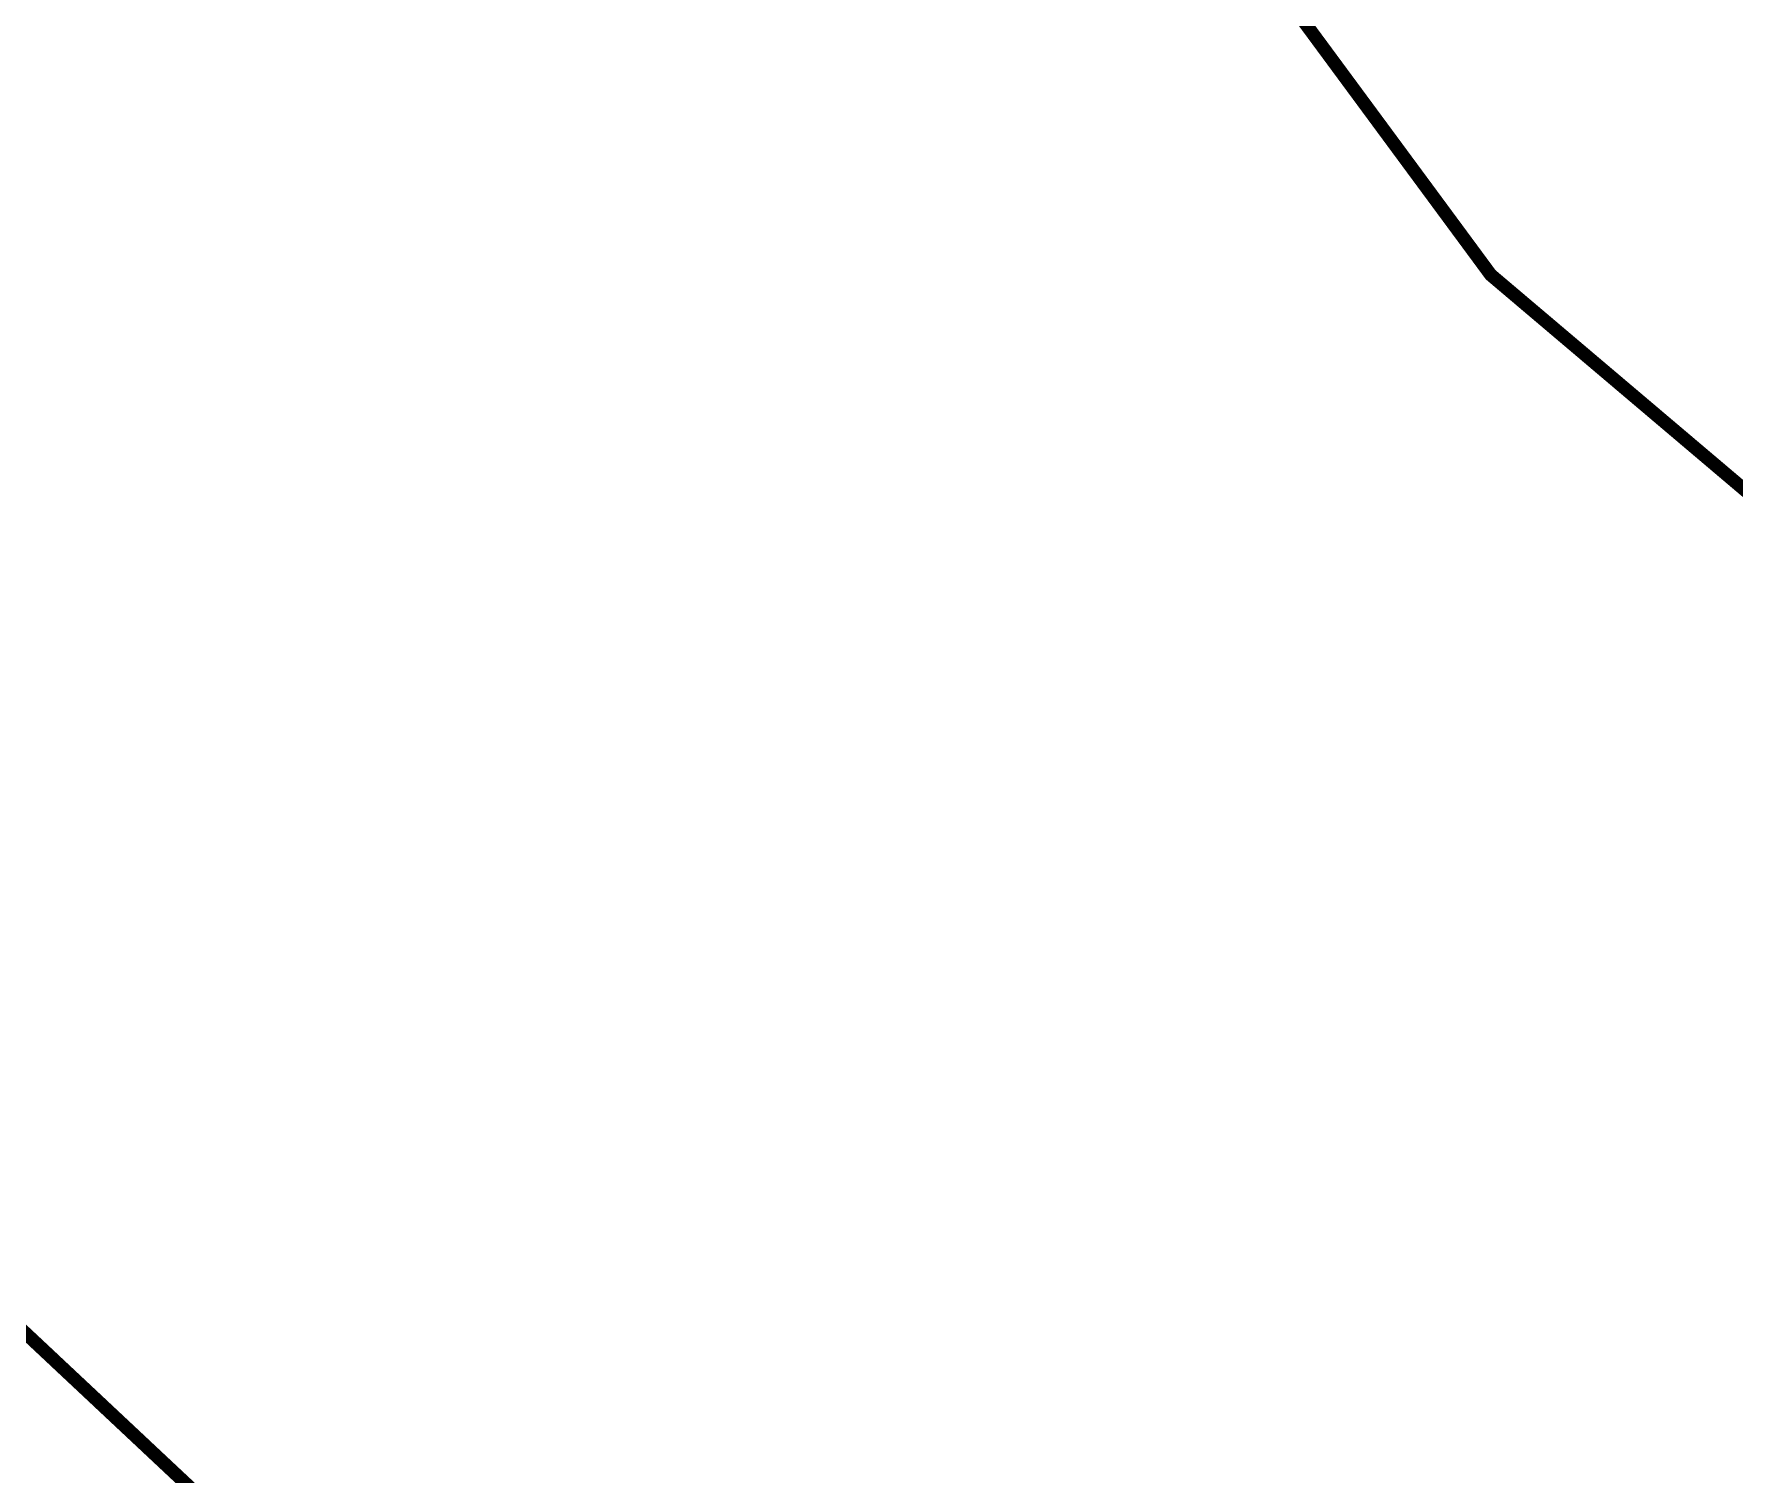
# Model space of a CAD drawing. Header units: metres. Extents: x 326467 to 340077, y 1811030 to 1824953.
# Drawn here: x 328131.4 to 328209.2, y 1813104.5 to 1813170.3 of the extents above; entities that cross this region are included whole.
import ezdxf

# ---------------------------------------------------------------- set-up
doc = ezdxf.new("R2010")
doc.units = ezdxf.units.M
doc.header["$MEASUREMENT"] = 0
doc.layers.add('SURVEY PLOT BOUNDARY', color=35, linetype='Continuous')

# ---------------------------------------------------------------- blocks, each defined once
blk = doc.blocks.new('16')
at = {"layer": 'SURVEY PLOT BOUNDARY', "lineweight": 18, "const_width": 0.606}
blk.add_lwpolyline([(328558.475, 1812715.836), (328546.285, 1812707.844), (328494.171, 1812764.852), (328482.199, 1812785.161), (328446.316, 1812850.131), (328346.379, 1812996.461), (328282.137, 1813053.564), (328278.219, 1813069.767), (328246.254, 1813118.534), (328198.057, 1813159.339), (328186.054, 1813175.604), (328194.295, 1813195.757), (328093.765, 1813265.27), (327923.795, 1813242.321), (327757.026, 1813110.179), (327679.627, 1813033.953), (327589.914, 1812933.562), (327544.137, 1812764.097), (327540.063, 1812760.085), (327551.691, 1812695.302), (327507.099, 1812679.473), (327361.79, 1812708.897)], dxfattribs=at)
for points in [[(328093.765, 1813265.27), (328194.295, 1813195.757), (328117.302, 1813172.092), (328105.112, 1813164.099), (328105.05, 1813156.013), (328100.882, 1813139.872), (328108.905, 1813131.723), (328161.082, 1813082.801), (328165.125, 1813082.77), (328014.213, 1812910.072), (327895.579, 1812729.038), (327679.627, 1813033.953), (327757.026, 1813110.179), (327923.795, 1813242.321)], [(328346.379, 1812996.461), (328334.127, 1812980.383), (328322.031, 1812984.519), (328249.454, 1813009.339), (328165.125, 1813082.77), (328161.082, 1813082.801), (328108.905, 1813131.723), (328100.882, 1813139.872), (328105.05, 1813156.013), (328105.112, 1813164.099), (328117.302, 1813172.092), (328194.295, 1813195.757), (328186.054, 1813175.604), (328198.057, 1813159.339), (328246.254, 1813118.534), (328278.219, 1813069.767), (328282.137, 1813053.564)]]:
    blk.add_lwpolyline(points, close=True, dxfattribs=at)

msp = doc.modelspace()

# ---------------------------------------------------------------- block references
msp.add_blockref('16', (0, 0))

doc.saveas('drawing.dxf')
